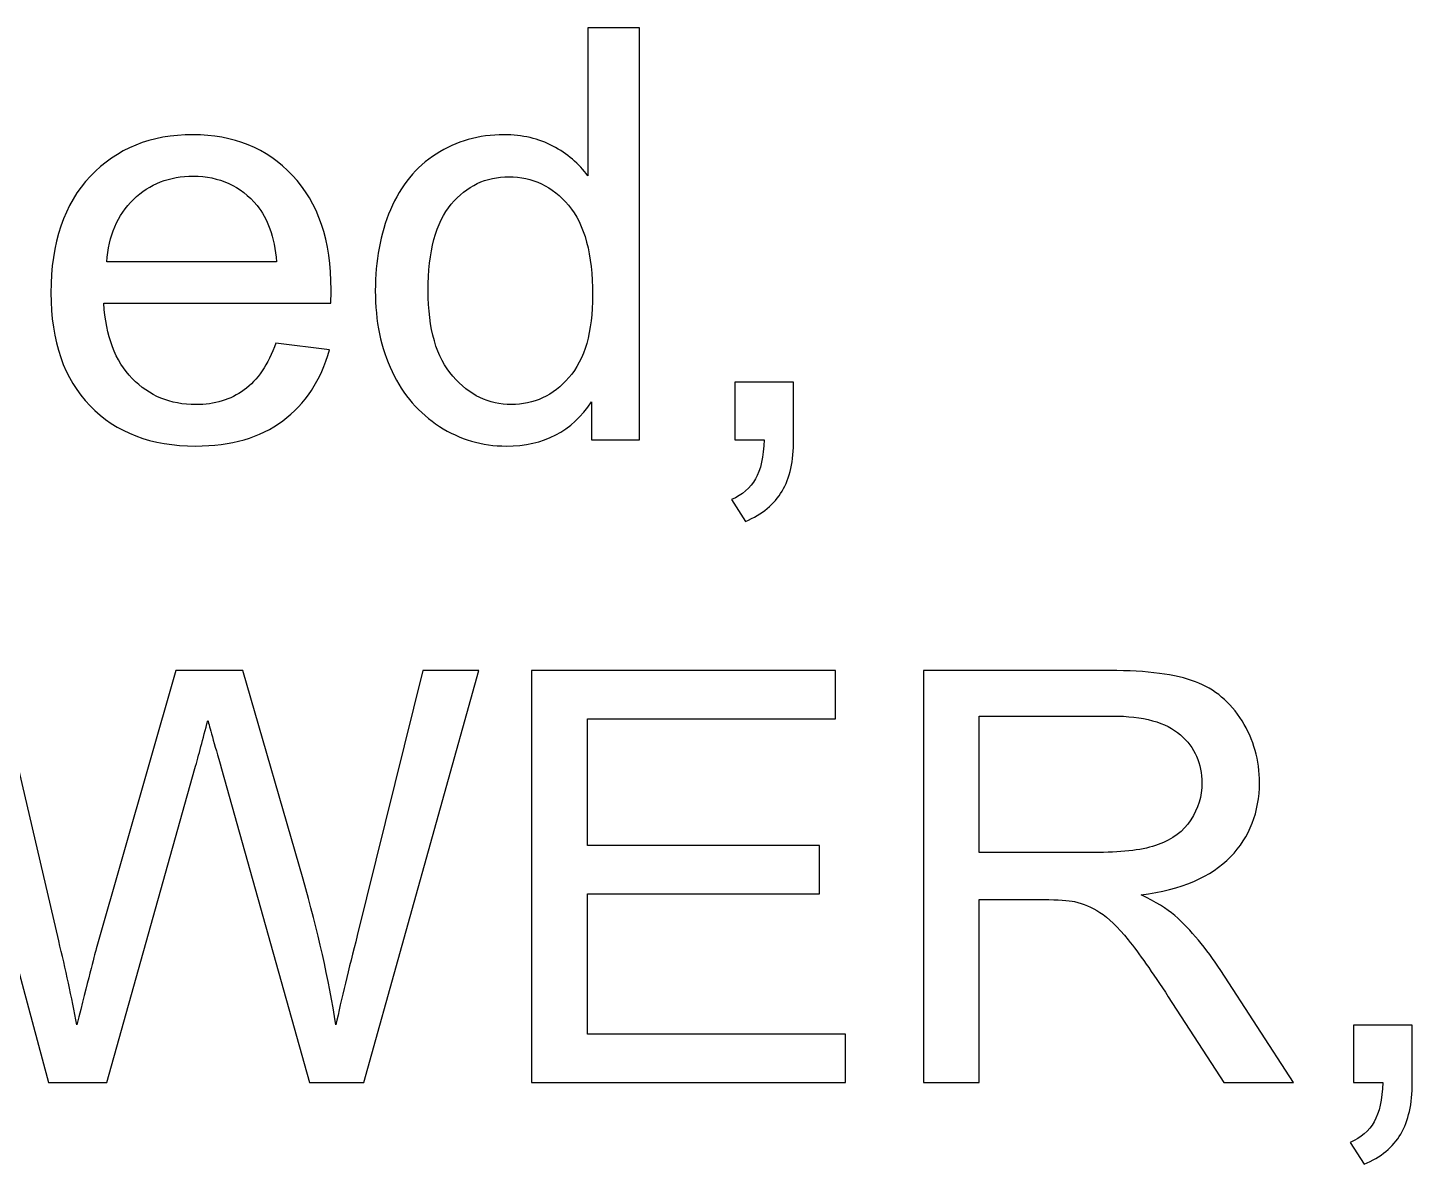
# Model space of a CAD drawing. Header units: millimetres. Extents: x -719 to 505, y -1021 to 376.
# Drawn here: x -529.7 to -468.6, y 297.5 to 347.6 of the extents above; entities that cross this region are included whole.
import ezdxf

# ---------------------------------------------------------------- set-up
doc = ezdxf.new("R2010")
doc.units = ezdxf.units.MM
doc.header["$MEASUREMENT"] = 0
doc.layers.add('OUTLINE', color=7, linetype='Continuous')

msp = doc.modelspace()

# ---------------------------------------------------------------- linework, layer by layer
at = {"layer": 'OUTLINE', "color": 250}
for points, knots in [([(-504.866, 329.436), (-504.866, 329.436), (-504.866, 331.1082), (-504.866, 331.1082), (-504.866, 331.1082), (-505.7173, 329.8085), (-506.9702, 329.1566), (-508.6251, 329.1566), (-508.6251, 329.1566), (-509.6967, 329.1566), (-510.6819, 329.4445), (-511.5763, 330.0244), (-511.5763, 330.0244), (-512.475, 330.6002), (-513.1707, 331.4087), (-513.6675, 332.4417), (-513.6675, 332.4417), (-514.1601, 333.4788), (-514.4064, 334.6684), (-514.4064, 336.0146), (-514.4064, 336.0146), (-514.4064, 337.3269), (-514.1817, 338.5165), (-513.7366, 339.5875), (-513.7366, 339.5875), (-513.2873, 340.6543), (-512.6176, 341.4756), (-511.7232, 342.0429), (-511.7232, 342.0429), (-510.833, 342.6144), (-509.8306, 342.898), (-508.7288, 342.898), (-508.7288, 342.898), (-507.9165, 342.898), (-507.195, 342.7287), (-506.5641, 342.3942), (-506.5641, 342.3942), (-505.9332, 342.0598), (-505.4191, 341.6195), (-505.0216, 341.0819), (-505.0216, 341.0819), (-505.0216, 341.0819), (-505.0216, 347.6224), (-505.0216, 347.6224), (-505.0216, 347.6224), (-505.0216, 347.6224), (-502.7402, 347.6224), (-502.7402, 347.6224), (-502.7402, 347.6224), (-502.7402, 347.6224), (-502.7402, 329.436), (-502.7402, 329.436), (-502.7402, 329.436), (-502.7402, 329.436), (-504.866, 329.436), (-504.866, 329.436)], [0, 0, 0, 0, 0.0666667, 0.0666667, 0.0666667, 0.0666667, 0.1333333, 0.1333333, 0.1333333, 0.1333333, 0.2, 0.2, 0.2, 0.2, 0.2666667, 0.2666667, 0.2666667, 0.2666667, 0.3333333, 0.3333333, 0.3333333, 0.3333333, 0.4, 0.4, 0.4, 0.4, 0.4666667, 0.4666667, 0.4666667, 0.4666667, 0.5333333, 0.5333333, 0.5333333, 0.5333333, 0.6, 0.6, 0.6, 0.6, 0.6666667, 0.6666667, 0.6666667, 0.6666667, 0.7333333, 0.7333333, 0.7333333, 0.7333333, 0.8, 0.8, 0.8, 0.8, 0.8666667, 0.8666667, 0.8666667, 0.8666667, 1, 1, 1, 1]), ([(-518.792, 333.7032), (-518.792, 333.7032), (-516.4328, 333.3984), (-516.4328, 333.3984), (-516.4328, 333.3984), (-516.8, 332.0564), (-517.487, 331.0108), (-518.4895, 330.27), (-518.4895, 330.27), (-519.4919, 329.5291), (-520.7709, 329.1566), (-522.3307, 329.1566), (-522.3307, 329.1566), (-524.2923, 329.1566), (-525.8478, 329.7493), (-526.9972, 330.9346), (-526.9972, 330.9346), (-528.1466, 332.1157), (-528.7212, 333.7794), (-528.7212, 335.9172), (-528.7212, 335.9172), (-528.7212, 338.127), (-528.1422, 339.8458), (-526.9799, 341.065), (-526.9799, 341.065), (-525.8176, 342.2884), (-524.3097, 342.898), (-522.456, 342.898), (-522.456, 342.898), (-520.6628, 342.898), (-519.1981, 342.3011), (-518.0618, 341.1031), (-518.0618, 341.1031), (-516.9254, 339.905), (-516.355, 338.2202), (-516.355, 336.0485), (-516.355, 336.0485), (-516.355, 335.9172), (-516.3593, 335.7183), (-516.368, 335.4558), (-516.368, 335.4558), (-516.368, 335.4558), (-526.388, 335.4558), (-526.388, 335.4558), (-526.388, 335.4558), (-526.3015, 334.0122), (-525.8867, 332.9031), (-525.1349, 332.1369), (-525.1349, 332.1369), (-524.3874, 331.3706), (-523.4498, 330.9854), (-522.3307, 330.9854), (-522.3307, 330.9854), (-521.4968, 330.9854), (-520.7839, 331.2013), (-520.1962, 331.6331), (-520.1962, 331.6331), (-519.6043, 332.0649), (-519.1377, 332.7549), (-518.792, 333.7032)], [0, 0, 0, 0, 0.0625, 0.0625, 0.0625, 0.0625, 0.125, 0.125, 0.125, 0.125, 0.1875, 0.1875, 0.1875, 0.1875, 0.25, 0.25, 0.25, 0.25, 0.3125, 0.3125, 0.3125, 0.3125, 0.375, 0.375, 0.375, 0.375, 0.4375, 0.4375, 0.4375, 0.4375, 0.5, 0.5, 0.5, 0.5, 0.5625, 0.5625, 0.5625, 0.5625, 0.625, 0.625, 0.625, 0.625, 0.6875, 0.6875, 0.6875, 0.6875, 0.75, 0.75, 0.75, 0.75, 0.8125, 0.8125, 0.8125, 0.8125, 0.875, 0.875, 0.875, 0.875, 1, 1, 1, 1]), ([(-526.2583, 337.2846), (-526.2583, 337.2846), (-518.766, 337.2846), (-518.766, 337.2846), (-518.766, 337.2846), (-518.8654, 338.3937), (-519.1549, 339.2235), (-519.6258, 339.778), (-519.6258, 339.778), (-520.3474, 340.6374), (-521.2894, 341.0692), (-522.4431, 341.0692), (-522.4431, 341.0692), (-523.4886, 341.0692), (-524.3658, 340.7263), (-525.0787, 340.0405), (-525.0787, 340.0405), (-525.7874, 339.3547), (-526.1806, 338.4361), (-526.2583, 337.2846)], [0, 0, 0, 0, 0.1666667, 0.1666667, 0.1666667, 0.1666667, 0.3333333, 0.3333333, 0.3333333, 0.3333333, 0.5, 0.5, 0.5, 0.5, 0.6666667, 0.6666667, 0.6666667, 0.6666667, 1, 1, 1, 1]), ([(-512.0732, 336.0104), (-512.0732, 334.3255), (-511.7102, 333.0682), (-510.98, 332.2342), (-510.98, 332.2342), (-510.2541, 331.4003), (-509.3942, 330.9854), (-508.4048, 330.9854), (-508.4048, 330.9854), (-507.4067, 330.9854), (-506.5598, 331.3833), (-505.8598, 332.1792), (-505.8598, 332.1792), (-505.1642, 332.9751), (-504.8142, 334.19), (-504.8142, 335.8241), (-504.8142, 335.8241), (-504.8142, 337.619), (-505.1684, 338.9398), (-505.8814, 339.7823), (-505.8814, 339.7823), (-506.59, 340.6247), (-507.4672, 341.0438), (-508.5085, 341.0438), (-508.5085, 341.0438), (-509.5238, 341.0438), (-510.3708, 340.6416), (-511.0534, 339.8331), (-511.0534, 339.8331), (-511.7318, 339.0245), (-512.0732, 337.7503), (-512.0732, 336.0104)], [0, 0, 0, 0, 0.1111111, 0.1111111, 0.1111111, 0.1111111, 0.2222222, 0.2222222, 0.2222222, 0.2222222, 0.3333333, 0.3333333, 0.3333333, 0.3333333, 0.4444444, 0.4444444, 0.4444444, 0.4444444, 0.5555556, 0.5555556, 0.5555556, 0.5555556, 0.6666667, 0.6666667, 0.6666667, 0.6666667, 0.7777778, 0.7777778, 0.7777778, 0.7777778, 1, 1, 1, 1]), ([(-498.536, 329.436), (-498.536, 329.436), (-498.536, 331.976), (-498.536, 331.976), (-498.536, 331.976), (-498.536, 331.976), (-495.9435, 331.976), (-495.9435, 331.976), (-495.9435, 331.976), (-495.9435, 331.976), (-495.9435, 329.436), (-495.9435, 329.436), (-495.9435, 329.436), (-495.9435, 328.5004), (-496.112, 327.7427), (-496.4533, 327.1669), (-496.4533, 327.1669), (-496.7904, 326.5912), (-497.3305, 326.1425), (-498.0694, 325.8292), (-498.0694, 325.8292), (-498.0694, 325.8292), (-498.6916, 326.7944), (-498.6916, 326.7944), (-498.6916, 326.7944), (-498.2077, 327.0018), (-497.8533, 327.3066), (-497.6286, 327.7046), (-497.6286, 327.7046), (-497.3996, 328.1067), (-497.27, 328.6825), (-497.244, 329.436), (-497.244, 329.436), (-497.244, 329.436), (-498.536, 329.436), (-498.536, 329.436)], [0, 0, 0, 0, 0.1, 0.1, 0.1, 0.1, 0.2, 0.2, 0.2, 0.2, 0.3, 0.3, 0.3, 0.3, 0.4, 0.4, 0.4, 0.4, 0.5, 0.5, 0.5, 0.5, 0.6, 0.6, 0.6, 0.6, 0.7, 0.7, 0.7, 0.7, 0.8, 0.8, 0.8, 0.8, 1, 1, 1, 1]), ([(-528.8249, 301.0599), (-528.8249, 301.0599), (-533.7117, 319.2463), (-533.7117, 319.2463), (-533.7117, 319.2463), (-533.7117, 319.2463), (-531.1624, 319.2463), (-531.1624, 319.2463), (-531.1624, 319.2463), (-531.1624, 319.2463), (-528.3799, 307.321), (-528.3799, 307.321), (-528.3799, 307.321), (-528.0773, 306.0722), (-527.8095, 304.8318), (-527.5805, 303.6041), (-527.5805, 303.6041), (-527.0922, 305.543), (-526.807, 306.6606), (-526.725, 306.9569), (-526.725, 306.9569), (-526.725, 306.9569), (-523.2164, 319.2463), (-523.2164, 319.2463), (-523.2164, 319.2463), (-523.2164, 319.2463), (-520.2567, 319.2463), (-520.2567, 319.2463), (-520.2567, 319.2463), (-520.2567, 319.2463), (-517.5951, 310.0388), (-517.5951, 310.0388), (-517.5951, 310.0388), (-516.9426, 307.7528), (-516.4587, 305.6065), (-516.1476, 303.6041), (-516.1476, 303.6041), (-515.9013, 304.7514), (-515.5859, 306.0679), (-515.2013, 307.5538), (-515.2013, 307.5538), (-515.2013, 307.5538), (-512.302, 319.2463), (-512.302, 319.2463), (-512.302, 319.2463), (-512.302, 319.2463), (-509.8349, 319.2463), (-509.8349, 319.2463), (-509.8349, 319.2463), (-509.8349, 319.2463), (-514.9162, 301.0599), (-514.9162, 301.0599), (-514.9162, 301.0599), (-514.9162, 301.0599), (-517.3055, 301.0599), (-517.3055, 301.0599), (-517.3055, 301.0599), (-517.3055, 301.0599), (-521.1987, 314.9156), (-521.1987, 314.9156), (-521.1987, 314.9156), (-521.527, 316.0755), (-521.7257, 316.7867), (-521.7992, 317.0492), (-521.7992, 317.0492), (-522.0109, 316.2195), (-522.2011, 315.5083), (-522.3653, 314.9198), (-522.3653, 314.9198), (-522.3653, 314.9198), (-526.2583, 301.0599), (-526.2583, 301.0599), (-526.2583, 301.0599), (-526.2583, 301.0599), (-528.8249, 301.0599), (-528.8249, 301.0599)], [0, 0, 0, 0, 0.05, 0.05, 0.05, 0.05, 0.1, 0.1, 0.1, 0.1, 0.15, 0.15, 0.15, 0.15, 0.2, 0.2, 0.2, 0.2, 0.25, 0.25, 0.25, 0.25, 0.3, 0.3, 0.3, 0.3, 0.35, 0.35, 0.35, 0.35, 0.4, 0.4, 0.4, 0.4, 0.45, 0.45, 0.45, 0.45, 0.5, 0.5, 0.5, 0.5, 0.55, 0.55, 0.55, 0.55, 0.6, 0.6, 0.6, 0.6, 0.65, 0.65, 0.65, 0.65, 0.7, 0.7, 0.7, 0.7, 0.75, 0.75, 0.75, 0.75, 0.8, 0.8, 0.8, 0.8, 0.85, 0.85, 0.85, 0.85, 0.9, 0.9, 0.9, 0.9, 1, 1, 1, 1]), ([(-507.5059, 301.0599), (-507.5059, 301.0599), (-507.5059, 319.2463), (-507.5059, 319.2463), (-507.5059, 319.2463), (-507.5059, 319.2463), (-494.1027, 319.2463), (-494.1027, 319.2463), (-494.1027, 319.2463), (-494.1027, 319.2463), (-494.1027, 317.1127), (-494.1027, 317.1127), (-494.1027, 317.1127), (-494.1027, 317.1127), (-505.043, 317.1127), (-505.043, 317.1127), (-505.043, 317.1127), (-505.043, 317.1127), (-505.043, 311.5247), (-505.043, 311.5247), (-505.043, 311.5247), (-505.043, 311.5247), (-494.8026, 311.5247), (-494.8026, 311.5247), (-494.8026, 311.5247), (-494.8026, 311.5247), (-494.8026, 309.3911), (-494.8026, 309.3911), (-494.8026, 309.3911), (-494.8026, 309.3911), (-505.043, 309.3911), (-505.043, 309.3911), (-505.043, 309.3911), (-505.043, 309.3911), (-505.043, 303.1935), (-505.043, 303.1935), (-505.043, 303.1935), (-505.043, 303.1935), (-493.6619, 303.1935), (-493.6619, 303.1935), (-493.6619, 303.1935), (-493.6619, 303.1935), (-493.6619, 301.0599), (-493.6619, 301.0599), (-493.6619, 301.0599), (-493.6619, 301.0599), (-507.5059, 301.0599), (-507.5059, 301.0599)], [0, 0, 0, 0, 0.0769231, 0.0769231, 0.0769231, 0.0769231, 0.1538462, 0.1538462, 0.1538462, 0.1538462, 0.2307692, 0.2307692, 0.2307692, 0.2307692, 0.3076923, 0.3076923, 0.3076923, 0.3076923, 0.3846154, 0.3846154, 0.3846154, 0.3846154, 0.4615385, 0.4615385, 0.4615385, 0.4615385, 0.5384615, 0.5384615, 0.5384615, 0.5384615, 0.6153846, 0.6153846, 0.6153846, 0.6153846, 0.6923077, 0.6923077, 0.6923077, 0.6923077, 0.7692308, 0.7692308, 0.7692308, 0.7692308, 0.8461538, 0.8461538, 0.8461538, 0.8461538, 1, 1, 1, 1]), ([(-490.214, 301.0599), (-490.214, 301.0599), (-490.214, 319.2463), (-490.214, 319.2463), (-490.214, 319.2463), (-490.214, 319.2463), (-481.9871, 319.2463), (-481.9871, 319.2463), (-481.9871, 319.2463), (-480.3323, 319.2463), (-479.0749, 319.0812), (-478.215, 318.7552), (-478.215, 318.7552), (-477.3552, 318.4293), (-476.6682, 317.8535), (-476.154, 317.028), (-476.154, 317.028), (-475.6399, 316.2025), (-475.3849, 315.2881), (-475.3849, 314.2891), (-475.3849, 314.2891), (-475.3849, 312.9979), (-475.8127, 311.9099), (-476.6639, 311.0252), (-476.6639, 311.0252), (-477.515, 310.1404), (-478.8286, 309.5816), (-480.6088, 309.3403), (-480.6088, 309.3403), (-479.9564, 309.0355), (-479.4638, 308.7307), (-479.1268, 308.4344), (-479.1268, 308.4344), (-478.4094, 307.7909), (-477.7311, 306.9823), (-477.0959, 306.0129), (-477.0959, 306.0129), (-477.0959, 306.0129), (-473.8855, 301.0599), (-473.8855, 301.0599), (-473.8855, 301.0599), (-473.8855, 301.0599), (-476.9534, 301.0599), (-476.9534, 301.0599), (-476.9534, 301.0599), (-476.9534, 301.0599), (-479.4075, 304.8445), (-479.4075, 304.8445), (-479.4075, 304.8445), (-480.1205, 305.9409), (-480.7125, 306.7749), (-481.1748, 307.3549), (-481.1748, 307.3549), (-481.6415, 307.9348), (-482.0563, 308.337), (-482.4235, 308.5698), (-482.4235, 308.5698), (-482.7865, 308.7984), (-483.1624, 308.9593), (-483.5426, 309.0524), (-483.5426, 309.0524), (-483.8192, 309.1075), (-484.2729, 309.1371), (-484.908, 309.1371), (-484.908, 309.1371), (-484.908, 309.1371), (-487.7511, 309.1371), (-487.7511, 309.1371), (-487.7511, 309.1371), (-487.7511, 309.1371), (-487.7511, 301.0599), (-487.7511, 301.0599), (-487.7511, 301.0599), (-487.7511, 301.0599), (-490.214, 301.0599), (-490.214, 301.0599)], [0, 0, 0, 0, 0.05, 0.05, 0.05, 0.05, 0.1, 0.1, 0.1, 0.1, 0.15, 0.15, 0.15, 0.15, 0.2, 0.2, 0.2, 0.2, 0.25, 0.25, 0.25, 0.25, 0.3, 0.3, 0.3, 0.3, 0.35, 0.35, 0.35, 0.35, 0.4, 0.4, 0.4, 0.4, 0.45, 0.45, 0.45, 0.45, 0.5, 0.5, 0.5, 0.5, 0.55, 0.55, 0.55, 0.55, 0.6, 0.6, 0.6, 0.6, 0.65, 0.65, 0.65, 0.65, 0.7, 0.7, 0.7, 0.7, 0.75, 0.75, 0.75, 0.75, 0.8, 0.8, 0.8, 0.8, 0.85, 0.85, 0.85, 0.85, 0.9, 0.9, 0.9, 0.9, 1, 1, 1, 1]), ([(-487.7511, 311.2199), (-487.7511, 311.2199), (-482.4796, 311.2199), (-482.4796, 311.2199), (-482.4796, 311.2199), (-481.3563, 311.2199), (-480.4834, 311.3342), (-479.8527, 311.5628), (-479.8527, 311.5628), (-479.2218, 311.7872), (-478.7422, 312.1512), (-478.4181, 312.655), (-478.4181, 312.655), (-478.0898, 313.1545), (-477.9255, 313.6964), (-477.9255, 314.2848), (-477.9255, 314.2848), (-477.9255, 315.1442), (-478.2409, 315.8554), (-478.8761, 316.41), (-478.8761, 316.41), (-479.5112, 316.9645), (-480.5137, 317.2397), (-481.8834, 317.2397), (-481.8834, 317.2397), (-481.8834, 317.2397), (-487.7511, 317.2397), (-487.7511, 317.2397), (-487.7511, 317.2397), (-487.7511, 317.2397), (-487.7511, 311.2199), (-487.7511, 311.2199)], [0, 0, 0, 0, 0.1111111, 0.1111111, 0.1111111, 0.1111111, 0.2222222, 0.2222222, 0.2222222, 0.2222222, 0.3333333, 0.3333333, 0.3333333, 0.3333333, 0.4444444, 0.4444444, 0.4444444, 0.4444444, 0.5555556, 0.5555556, 0.5555556, 0.5555556, 0.6666667, 0.6666667, 0.6666667, 0.6666667, 0.7777778, 0.7777778, 0.7777778, 0.7777778, 1, 1, 1, 1]), ([(-471.2326, 301.0599), (-471.2326, 301.0599), (-471.2326, 303.5999), (-471.2326, 303.5999), (-471.2326, 303.5999), (-471.2326, 303.5999), (-468.6401, 303.5999), (-468.6401, 303.5999), (-468.6401, 303.5999), (-468.6401, 303.5999), (-468.6401, 301.0599), (-468.6401, 301.0599), (-468.6401, 301.0599), (-468.6401, 300.1243), (-468.8086, 299.3666), (-469.1499, 298.7908), (-469.1499, 298.7908), (-469.487, 298.2151), (-470.0271, 297.7664), (-470.766, 297.4531), (-470.766, 297.4531), (-470.766, 297.4531), (-471.3882, 298.4183), (-471.3882, 298.4183), (-471.3882, 298.4183), (-470.9043, 298.6257), (-470.5499, 298.9305), (-470.3252, 299.3285), (-470.3252, 299.3285), (-470.0962, 299.7306), (-469.9666, 300.3064), (-469.9406, 301.0599), (-469.9406, 301.0599), (-469.9406, 301.0599), (-471.2326, 301.0599), (-471.2326, 301.0599)], [0, 0, 0, 0, 0.1, 0.1, 0.1, 0.1, 0.2, 0.2, 0.2, 0.2, 0.3, 0.3, 0.3, 0.3, 0.4, 0.4, 0.4, 0.4, 0.5, 0.5, 0.5, 0.5, 0.6, 0.6, 0.6, 0.6, 0.7, 0.7, 0.7, 0.7, 0.8, 0.8, 0.8, 0.8, 1, 1, 1, 1])]:
    msp.add_open_spline(points, degree=3, knots=knots, dxfattribs=at)

doc.saveas('drawing.dxf')
